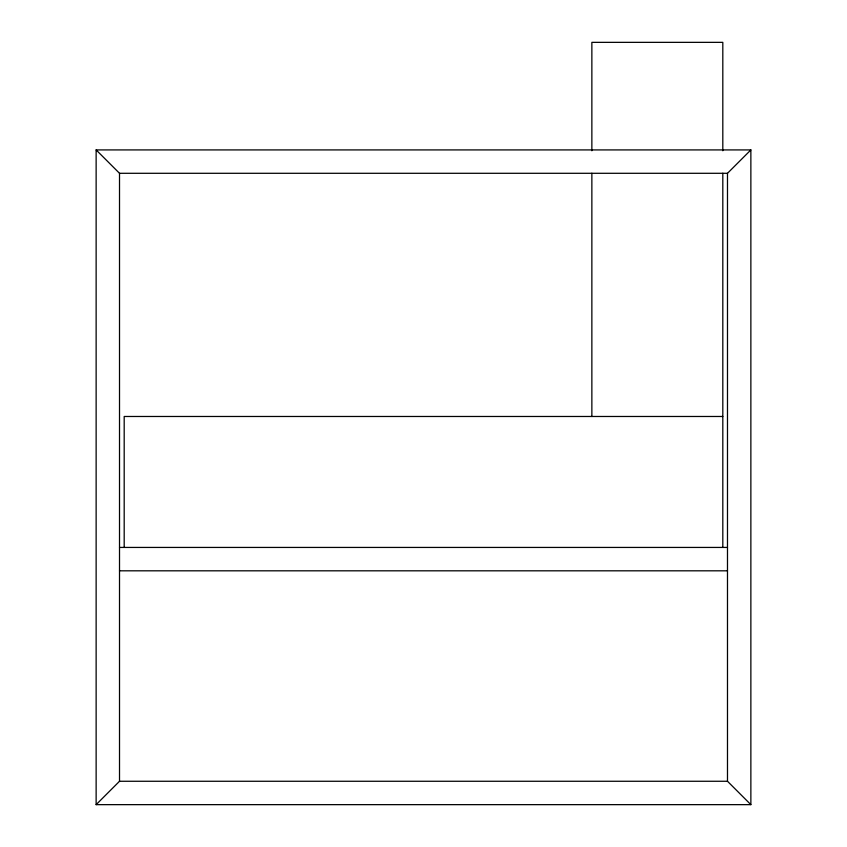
<?xml version="1.0" encoding="UTF-8"?>
<svg xmlns="http://www.w3.org/2000/svg" width="847" height="847" viewBox="0 0 847 847"><rect width="100%" height="100%" fill="white"/><g stroke="black" fill="none" stroke-linecap="round" stroke-linejoin="round"><path stroke-width="1.27" d="M96.135 804.65L119.512 781.262L727.488 781.262L750.866 804.65L750.866 149.919L96.135 149.919L96.135 804.65L750.866 804.65M96.135 149.919L119.512 173.296L727.488 173.296L750.866 149.919M722.809 416.48L124.191 416.48L124.191 547.437M119.512 547.437L727.488 547.437M119.512 570.814L727.488 570.814M727.488 173.296L727.488 781.262M722.809 150.755L722.809 42.35L591.862 42.35L591.862 150.755M722.809 173.233L722.809 547.437M591.862 173.233L591.862 416.48M119.512 173.296L119.512 781.262"/></g></svg>
